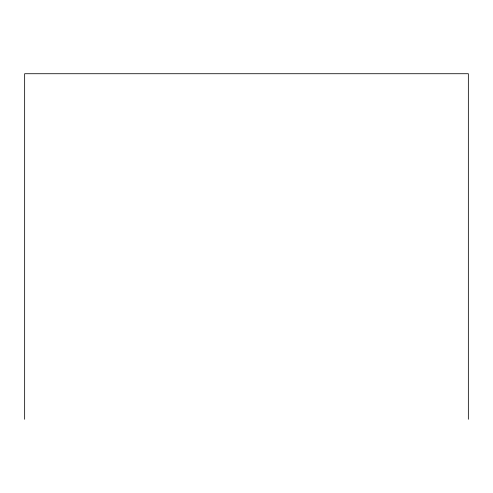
<?xml version="1.0" encoding="UTF-8"?>
<svg xmlns="http://www.w3.org/2000/svg" width="493" height="493" viewBox="0 0 493 493"><rect width="100%" height="100%" fill="white"/><g stroke="black" fill="none" stroke-linecap="round" stroke-linejoin="round"><path stroke-width="0.74" d="M468.35 419.278L468.35 73.722L24.65 73.722L24.65 419.278"/></g></svg>
